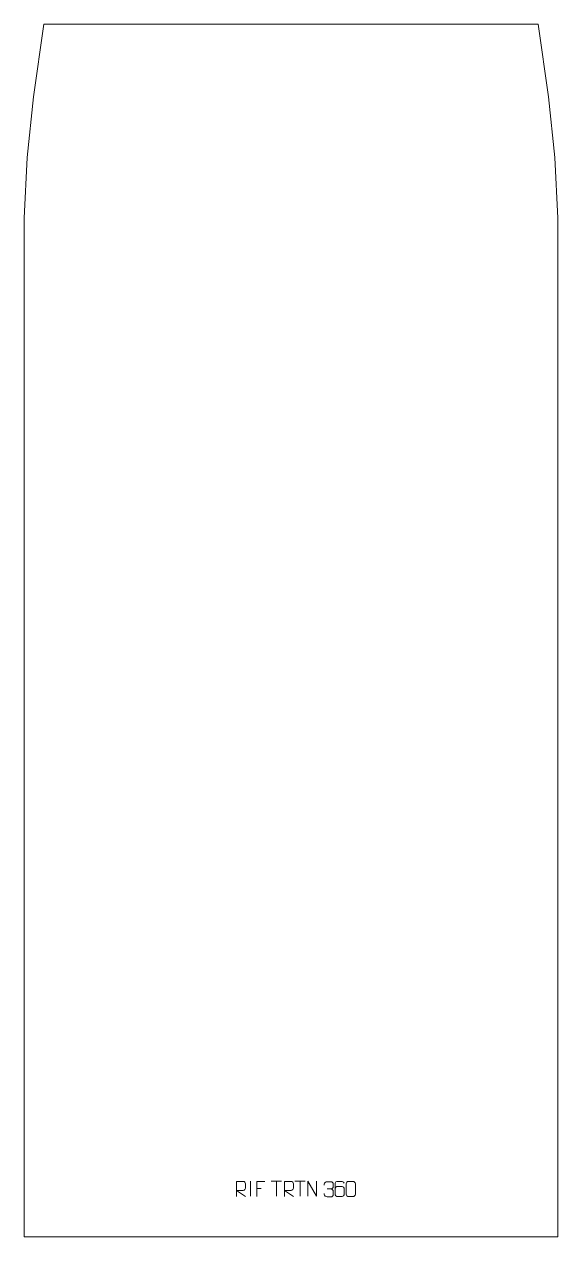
# Model space of a CAD drawing. Header units: millimetres. Extents: x -434 to 446, y -1318 to 682.
import ezdxf

# ---------------------------------------------------------------- set-up
doc = ezdxf.new("R2010")
doc.units = ezdxf.units.MM
doc.header["$MEASUREMENT"] = 0
doc.layers.add('layer 1', color=7, linetype='Continuous')

msp = doc.modelspace()

# ---------------------------------------------------------------- linework, layer by layer
at = {"layer": 'layer 1', "color": 242, "lineweight": 9}
msp.add_open_spline([(-434.3551, -1318.2213), (-434.3551, -1318.2213), (-434.3551, 361.7778), (-434.3551, 361.7778), (-434.3551, 361.7778), (-434.3551, 361.7778), (-429.3564, 461.7768), (-429.3564, 461.7768), (-429.3564, 461.7768), (-429.3564, 461.7768), (-419.3561, 561.7775), (-419.3561, 561.7775), (-419.3561, 561.7775), (-419.3561, 561.7775), (-402.283, 681.7767), (-402.283, 681.7767), (-402.283, 681.7767), (-402.283, 681.7767), (413.5723, 681.7767), (413.5723, 681.7767), (413.5723, 681.7767), (413.5723, 681.7767), (430.6436, 561.7775), (430.6436, 561.7775), (430.6436, 561.7775), (430.6436, 561.7775), (440.6439, 461.7768), (440.6439, 461.7768), (440.6439, 461.7768), (440.6439, 461.7768), (445.6439, 361.7778), (445.6439, 361.7778), (445.6439, 361.7778), (445.6439, 361.7778), (445.6439, -1318.2213), (445.6439, -1318.2213), (445.6439, -1318.2213), (445.6439, -1318.2213), (-434.3551, -1318.2213), (-434.3551, -1318.2213)], degree=3, knots=[0, 0, 0, 0, 0.090909091, 0.090909091, 0.090909091, 0.090909091, 0.181818182, 0.181818182, 0.181818182, 0.181818182, 0.272727273, 0.272727273, 0.272727273, 0.272727273, 0.363636364, 0.363636364, 0.363636364, 0.363636364, 0.454545455, 0.454545455, 0.454545455, 0.454545455, 0.545454545, 0.545454545, 0.545454545, 0.545454545, 0.636363636, 0.636363636, 0.636363636, 0.636363636, 0.727272727, 0.727272727, 0.727272727, 0.727272727, 0.818181818, 0.818181818, 0.818181818, 0.818181818, 1, 1, 1, 1], dxfattribs=at)
at = {"layer": 'layer 1', "color": 250, "lineweight": 9}
for points, knots in [([(-84.092, -1251.8007), (-84.092, -1251.8007), (-84.092, -1226.8472), (-84.092, -1226.8472), (-84.092, -1226.8472), (-80.4972, -1226.8472), (-76.9017, -1226.8472), (-73.3065, -1226.8472), (-73.3065, -1226.8472), (-70.9812, -1226.8849), (-69.4239, -1228.3749), (-69.428, -1230.7413), (-69.428, -1230.7413), (-69.4284, -1232.7768), (-69.4284, -1235.8362), (-69.428, -1237.8722), (-69.428, -1237.8722), (-69.4345, -1239.7477), (-71.2468, -1241.6895), (-73.2563, -1241.7086), (-73.2563, -1241.7086), (-73.2563, -1241.7086), (-84.092, -1241.7086), (-84.092, -1241.7086), (-84.092, -1241.7086), (-84.092, -1241.7086), (-69.4373, -1251.8007), (-69.4373, -1251.8007)], [0, 0, 0, 0, 0.125, 0.125, 0.125, 0.125, 0.25, 0.25, 0.25, 0.25, 0.375, 0.375, 0.375, 0.375, 0.5, 0.5, 0.5, 0.5, 0.625, 0.625, 0.625, 0.625, 0.75, 0.75, 0.75, 0.75, 1, 1, 1, 1]), ([(-37.7221, -1226.9925), (-37.7221, -1226.9925), (-50.5961, -1226.9925), (-50.5961, -1226.9925), (-50.5961, -1226.9925), (-50.5961, -1226.9925), (-50.5961, -1251.9461), (-50.5961, -1251.9461)], [0, 0, 0, 0, 0.333333333, 0.333333333, 0.333333333, 0.333333333, 1, 1, 1, 1]), ([(-5.092, -1251.8007), (-5.092, -1251.8007), (-5.092, -1226.8472), (-5.092, -1226.8472), (-5.092, -1226.8472), (-1.4972, -1226.8472), (2.0983, -1226.8472), (5.6935, -1226.8472), (5.6935, -1226.8472), (8.0188, -1226.8849), (9.5761, -1228.3749), (9.572, -1230.7413), (9.572, -1230.7413), (9.5716, -1232.7768), (9.5716, -1235.8362), (9.572, -1237.8722), (9.572, -1237.8722), (9.5655, -1239.7477), (7.7532, -1241.6895), (5.7437, -1241.7086), (5.7437, -1241.7086), (5.7437, -1241.7086), (-5.092, -1241.7086), (-5.092, -1241.7086), (-5.092, -1241.7086), (-5.092, -1241.7086), (9.5627, -1251.8007), (9.5627, -1251.8007)], [0, 0, 0, 0, 0.125, 0.125, 0.125, 0.125, 0.25, 0.25, 0.25, 0.25, 0.375, 0.375, 0.375, 0.375, 0.5, 0.5, 0.5, 0.5, 0.625, 0.625, 0.625, 0.625, 0.75, 0.75, 0.75, 0.75, 1, 1, 1, 1]), ([(33.2446, -1251.3489), (33.2446, -1251.3489), (33.2446, -1226.3954), (33.2446, -1226.3954), (33.2446, -1226.3954), (33.2446, -1226.3954), (47.8994, -1251.3489), (47.8994, -1251.3489), (47.8994, -1251.3489), (47.8994, -1251.3489), (47.8994, -1226.3954), (47.8994, -1226.3954)], [0, 0, 0, 0, 0.25, 0.25, 0.25, 0.25, 0.5, 0.5, 0.5, 0.5, 1, 1, 1, 1]), ([(60.5172, -1233.1743), (60.5172, -1233.1743), (60.5172, -1231.3171), (60.5172, -1231.3171), (60.5172, -1231.3171), (60.5029, -1229.5752), (63.1674, -1227.4571), (65.2265, -1227.4798), (65.2265, -1227.4798), (67.2906, -1227.4798), (69.3546, -1227.4798), (71.4183, -1227.4798), (71.4183, -1227.4798), (73.6128, -1227.471), (75.2111, -1229.3178), (75.2555, -1231.2299), (75.2555, -1231.2299), (75.2551, -1232.665), (75.2551, -1234.1001), (75.2555, -1235.5356), (75.2555, -1235.5356), (75.2069, -1237.1891), (73.6043, -1239.4191), (71.406, -1239.4091), (71.406, -1239.4091), (73.6097, -1239.4203), (75.2177, -1241.2235), (75.2717, -1243.283), (75.2717, -1243.283), (75.2713, -1245.0677), (75.2713, -1246.8524), (75.2717, -1248.6375), (75.2717, -1248.6375), (75.2818, -1250.6989), (73.2269, -1252.462), (71.406, -1252.4539), (71.406, -1252.4539), (69.3407, -1252.4536), (67.2755, -1252.4536), (65.2099, -1252.4539), (65.2099, -1252.4539), (63.0413, -1252.4424), (60.5103, -1250.0422), (60.4917, -1248.5804), (60.4917, -1248.5804), (60.4917, -1248.5804), (60.4917, -1246.6718), (60.4917, -1246.6718)], [0, 0, 0, 0, 0.076923077, 0.076923077, 0.076923077, 0.076923077, 0.153846154, 0.153846154, 0.153846154, 0.153846154, 0.230769231, 0.230769231, 0.230769231, 0.230769231, 0.307692308, 0.307692308, 0.307692308, 0.307692308, 0.384615385, 0.384615385, 0.384615385, 0.384615385, 0.461538462, 0.461538462, 0.461538462, 0.461538462, 0.538461538, 0.538461538, 0.538461538, 0.538461538, 0.615384615, 0.615384615, 0.615384615, 0.615384615, 0.692307692, 0.692307692, 0.692307692, 0.692307692, 0.769230769, 0.769230769, 0.769230769, 0.769230769, 0.846153846, 0.846153846, 0.846153846, 0.846153846, 1, 1, 1, 1]), ([(93.2085, -1229.917), (93.1844, -1228.5775), (91.8282, -1226.9243), (90.2563, -1226.9586), (90.2563, -1226.9586), (87.2715, -1226.9589), (84.2863, -1226.9589), (81.3009, -1226.9586), (81.3009, -1226.9586), (80.0818, -1226.9437), (78.3536, -1228.3813), (78.3486, -1229.917), (78.3486, -1229.917), (78.3489, -1236.2775), (78.3489, -1242.6383), (78.3486, -1248.999), (78.3486, -1248.999), (78.3533, -1250.1619), (80.0818, -1251.933), (81.3009, -1251.9574), (81.3009, -1251.9574), (84.2863, -1251.9571), (87.2715, -1251.9571), (90.2563, -1251.9574), (90.2563, -1251.9574), (91.5344, -1251.9136), (93.2041, -1250.2991), (93.2085, -1248.999), (93.2085, -1248.999), (93.2085, -1245.4157), (93.2085, -1241.8326), (93.2085, -1238.2499), (93.2085, -1238.2499), (93.17, -1236.7717), (91.5873, -1235.3388), (90.2563, -1235.3408), (90.2563, -1235.3408), (87.2715, -1235.3405), (84.2863, -1235.3405), (81.3009, -1235.3408), (81.3009, -1235.3408), (79.9714, -1235.3358), (78.3284, -1236.8431), (78.3701, -1238.2716)], [0, 0, 0, 0, 0.083333333, 0.083333333, 0.083333333, 0.083333333, 0.166666667, 0.166666667, 0.166666667, 0.166666667, 0.25, 0.25, 0.25, 0.25, 0.333333333, 0.333333333, 0.333333333, 0.333333333, 0.416666667, 0.416666667, 0.416666667, 0.416666667, 0.5, 0.5, 0.5, 0.5, 0.583333333, 0.583333333, 0.583333333, 0.583333333, 0.666666667, 0.666666667, 0.666666667, 0.666666667, 0.75, 0.75, 0.75, 0.75, 0.833333333, 0.833333333, 0.833333333, 0.833333333, 1, 1, 1, 1]), ([(100.6462, -1226.9202), (103.0123, -1226.9202), (105.3788, -1226.9202), (107.7453, -1226.9202), (107.7453, -1226.9202), (109.7258, -1226.8846), (111.7518, -1228.3789), (111.7789, -1230.821), (111.7789, -1230.821), (111.7785, -1236.5784), (111.7785, -1242.3362), (111.7789, -1248.0944), (111.7789, -1248.0944), (111.6368, -1250.422), (109.9304, -1251.9043), (107.7453, -1251.9151), (107.7453, -1251.9151), (105.3729, -1251.9147), (103.0005, -1251.9147), (100.6285, -1251.9151), (100.6285, -1251.9151), (98.67, -1252.0207), (96.6636, -1250.1328), (96.675, -1248.1118), (96.675, -1248.1118), (96.6754, -1242.3312), (96.6754, -1236.5509), (96.675, -1230.7711), (96.675, -1230.7711), (96.6793, -1228.6291), (98.4564, -1226.9066), (100.6462, -1226.9202)], [0, 0, 0, 0, 0.111111111, 0.111111111, 0.111111111, 0.111111111, 0.222222222, 0.222222222, 0.222222222, 0.222222222, 0.333333333, 0.333333333, 0.333333333, 0.333333333, 0.444444444, 0.444444444, 0.444444444, 0.444444444, 0.555555556, 0.555555556, 0.555555556, 0.555555556, 0.666666667, 0.666666667, 0.666666667, 0.666666667, 0.777777778, 0.777777778, 0.777777778, 0.777777778, 1, 1, 1, 1])]:
    msp.add_open_spline(points, degree=3, knots=knots, dxfattribs=at)
for points in [[(-61.428, -1226.3851), (-61.428, -1226.3851), (-61.428, -1251.3592), (-61.428, -1251.3592)], [(-50.5961, -1238.8722), (-50.5961, -1238.8722), (-43.428, -1238.8722), (-43.428, -1238.8722)], [(-26.9216, -1226.4189), (-26.9216, -1226.4189), (-9.9344, -1226.4189), (-9.9344, -1226.4189)], [(-18.4278, -1251.3489), (-18.4278, -1251.3489), (-18.4278, -1226.3954), (-18.4278, -1226.3954)], [(12.0784, -1226.4189), (12.0784, -1226.4189), (29.0656, -1226.4189), (29.0656, -1226.4189)], [(20.5722, -1251.3489), (20.5722, -1251.3489), (20.5722, -1226.3954), (20.5722, -1226.3954)], [(65.2269, -1239.4195), (65.2269, -1239.4195), (71.4233, -1239.4195), (71.4233, -1239.4195)]]:
    msp.add_open_spline(points, degree=3, dxfattribs=at)

doc.saveas('drawing.dxf')
